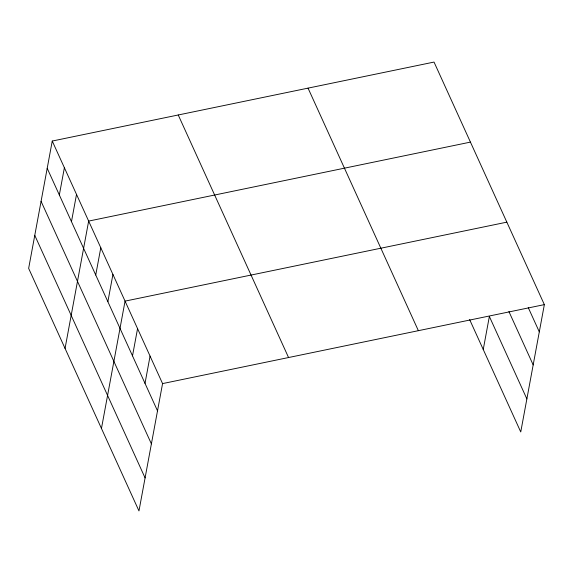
<?xml version="1.0" encoding="UTF-8"?>
<svg xmlns="http://www.w3.org/2000/svg" width="573" height="573" viewBox="0 0 573 573"><rect width="100%" height="100%" fill="white"/><g stroke="black" fill="none" stroke-linecap="round" stroke-linejoin="round"><path stroke-width="0.86" d="M52.25 141.044L28.65 268.379L138.967 510.93L162.567 383.595L52.25 141.044L434.033 62.07L544.35 304.621L520.75 431.956L469.638 319.576M59.334 194.978L64.384 167.724M71.467 221.658L76.517 194.405M65.057 348.42L88.65 221.085L470.44 142.111M95.734 275.019L100.791 247.765M107.874 301.699L112.924 274.446M101.457 428.461L125.057 301.126L506.84 222.152M132.506 355.869L137.556 328.616M145.012 383.358L150.062 356.105M483.247 349.487L489.363 316.461L526.874 398.93M162.567 383.595L544.35 304.621M528.27 307.622L539.3 331.874M508.91 311.54L533.177 364.901M308.045 88.135L418.362 330.678M178.239 114.98L288.556 357.531M47.201 168.297L157.511 410.848M41.077 201.324L151.394 443.874M34.774 235.353L145.084 477.903"/></g></svg>
